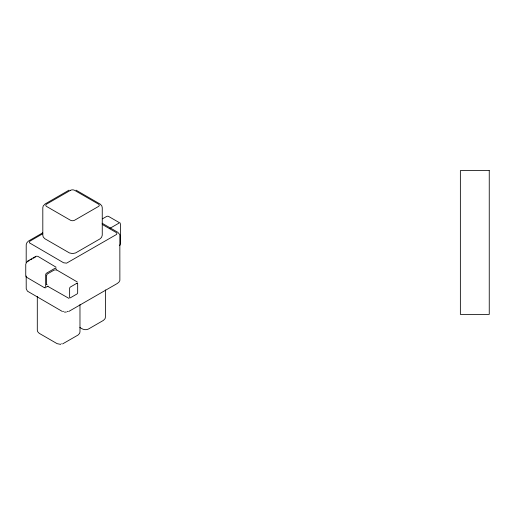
<?xml version="1.0" encoding="UTF-8"?>
<svg xmlns="http://www.w3.org/2000/svg" width="515" height="515" viewBox="0 0 515 515"><rect width="100%" height="100%" fill="white"/><g stroke="black" fill="none" stroke-linecap="round" stroke-linejoin="round"><path stroke-width="0.77" d="M25.763 263.867L25.75 275.66L26.201 277.019L44.387 287.673M119.757 245.571L120.388 244.142L120.388 223.922L119.757 222.493M28.383 241.136L26.883 242.745L26.213 244.631L26.181 263.281M69.004 190.164L45.12 203.959L43.228 205.929L42.809 207.706L42.809 235.175L43.228 236.952L44.728 238.664L69.448 252.936L72.531 253.58L75.615 252.936L99.942 238.921L101.59 237.357L102.253 235.175L102.253 207.706L101.835 205.929L100.335 204.217M28.821 240.853L42.694 232.844M42.816 233.701L30.07 241.078L29.374 241.96L29.497 242.88L63.609 262.779L66.59 263.152L116.635 234.402L116.931 233.469L116.39 232.626L102.228 224.424M27.424 261.202L35.773 256.38M29.233 260.635L27.16 261.832A1.41 0.811 -60 0 0 26.297 262.901M30.617 259.837L32.001 259.032M33.385 258.234L35.458 257.036M102.466 218.843L106.618 216.448A1.41 0.811 0 0 1 108.607 216.448L118.566 222.197A1.41 0.811 0 0 1 118.566 223.349L110.262 228.145A1.41 0.811 0 0 1 109.972 228.274M48.043 286.089L46.659 286.887A1.41 0.811 -60 0 1 45.661 286.314L45.661 274.81A1.41 0.811 -60 0 1 46.659 273.092L54.957 268.296A1.41 0.811 -60 0 1 55.955 268.869L55.955 270.401M68.798 311.44L117.439 283.392L119.087 281.924L119.873 280.424L119.841 234.692L117.832 232.317L102.118 223.246M62.579 343.923L78.023 335.059L79.619 333.385L79.973 331.879L79.973 304.603M36.082 256.232L37.865 256.322L56.116 267.221M45.803 287.776L44.586 287.756M66.332 312.09L64.375 312.071M60.648 344.381L57.126 343.666L39.256 333.347L37.653 331.679L37.299 330.173L37.299 296.473M68.946 298.385L47.663 286.282M63.313 311.279L63.635 311.44M62.457 311.536L27.437 291.162L26.22 288.761L26.181 276.008M76.059 190.164L99.942 203.959M56.341 269.763L77.359 282.014M79.864 327.431C82.239 329.291 85.696 330.611 88.535 328.988L103.444 320.375L105.047 318.708L105.401 317.201L105.401 289.919M46.588 275.48L46.588 284.583M61.375 343.75A2.511 1.448 0 0 1 61.079 343.833M67.948 311.311A4.062 2.343 0 0 1 67.124 311.601M54.693 270.092A1.094 0.631 -60 0 0 54.075 270.098L47.599 273.838A1.094 0.631 -60 0 0 46.82 275.177M47.129 284.686A1.094 0.631 -60 0 1 46.929 284.538M70.433 190.344L46.646 204.075A2.961 1.712 0 0 0 46.646 206.496L70.433 220.227A2.961 1.712 0 0 0 74.63 220.227L98.416 206.496A2.961 1.712 0 0 0 98.416 204.075L74.63 190.344A2.961 1.712 0 0 0 70.433 190.344M76.889 283.269L70.413 287.01A1.094 0.631 -60 0 0 69.634 288.355L69.634 297.322A1.094 0.631 -60 0 0 70.413 297.773L76.889 294.033A1.094 0.631 -60 0 0 77.668 292.687L77.668 283.714A1.094 0.631 -60 0 0 76.889 283.269M489.25 170.594L460.365 170.594L460.365 314.395L489.25 314.395L489.25 170.594"/></g></svg>
